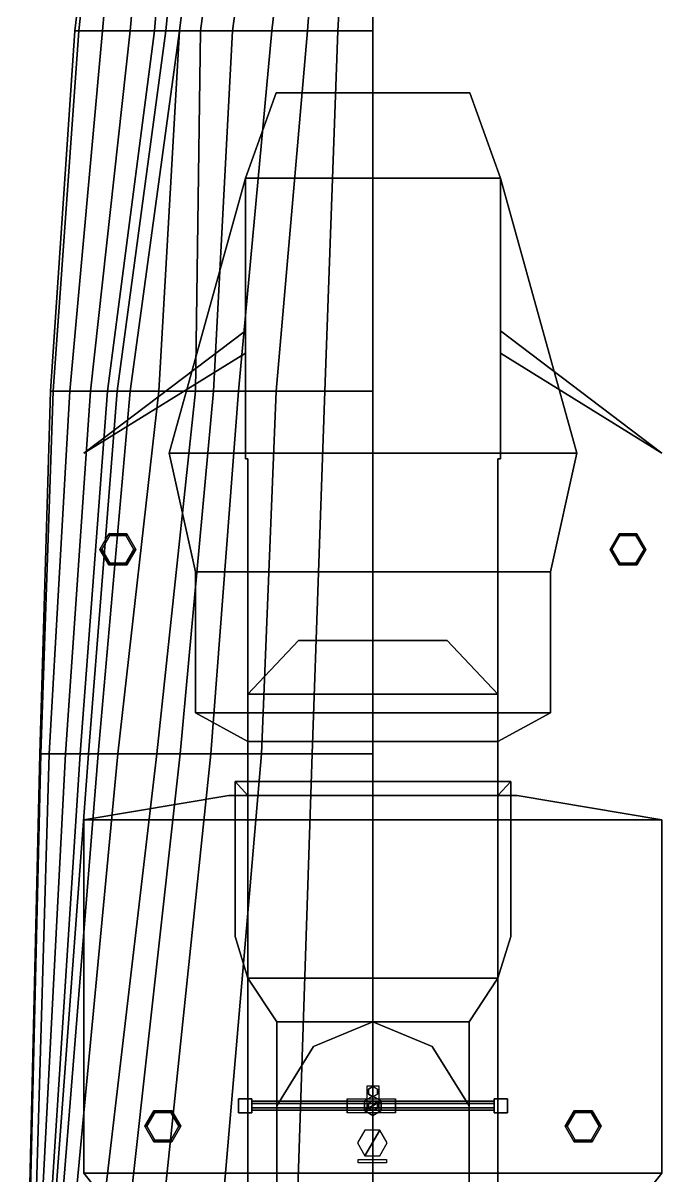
# Model space of a CAD drawing. Extents: x -6 to 6, y -60 to 60.
# Drawn here: x -5.46 to 4.51, y 23.06 to 41.04 of the extents above; entities that cross this region are included whole.
import ezdxf

# ---------------------------------------------------------------- set-up
doc = ezdxf.new("R2010")
doc.units = 0
doc.layers.get('0').update_dxf_attribs({"linetype": 'CONTINUOUS'})

msp = doc.modelspace()

# ---------------------------------------------------------------- linework, layer by layer
for points in [[(0, 40.92, 5.06), (0, 46.63, 5.3), (-3.97, 46.63, 5.26), (-4.65, 40.92, 4.97)], [(-3.97, 46.63, 5.26), (-3.97, 46.63, 5.09), (-4.59, 40.92, 4.85), (-4.65, 40.92, 4.97)], [(-4.59, 40.92, 4.85), (-3.97, 46.63, 5.09), (-3.72, 46.63, 4.72), (-4.22, 40.92, 4.32)], [(-4.22, 40.92, 4.32), (-3.72, 46.63, 4.72), (-3.28, 46.63, 3.81), (-3.79, 40.92, 3.51)], [(-3.79, 40.92, 3.51), (-3.28, 46.63, 3.81), (-2.94, 46.63, 3.11), (-3.41, 40.92, 2.57)], [(-3.41, 40.92, 2.57), (-2.94, 46.63, 3.11), (-2.68, 46.63, 2.51), (-3.23, 40.92, 2.02)], [(-3.23, 40.92, 2.02), (-2.68, 46.63, 2.51), (-2.32, 46.63, 1.36), (-3.02, 40.92, 1.24)], [(-3.02, 40.92, 1.24), (-2.32, 46.63, 1.36), (-1.92, 46.63, -0.35), (-2.69, 40.92, -0.5)], [(-2.69, 40.92, -0.5), (-1.92, 46.63, -0.35), (-1.4, 46.63, -2.24), (-2.19, 40.92, -1.99)], [(-2.19, 40.92, -1.99), (-1.4, 46.63, -2.24), (-0.92, 46.63, -3.34), (-1.58, 40.92, -3.03)], [(-1.58, 40.92, -3.03), (-0.92, 46.63, -3.34), (-0.6, 46.63, -3.77), (-1.02, 40.92, -3.61)], [(-1.02, 40.92, -3.61), (-0.6, 46.63, -3.77), (-0.22, 46.63, -4.07), (-0.55, 40.92, -3.93)], [(-0.55, 40.92, -3.93), (-0.22, 46.63, -4.07), (0, 46.63, -4.1), (0, 40.92, -4.05)], [(0, 35.3, 5.03), (0, 40.92, 5.06), (-4.65, 40.92, 4.97), (-5.03, 35.3, 4.92)], [(-4.65, 40.92, 4.97), (-4.59, 40.92, 4.85), (-4.99, 35.3, 4.82), (-5.03, 35.3, 4.92)], [(-4.99, 35.3, 4.82), (-4.59, 40.92, 4.85), (-4.22, 40.92, 4.32), (-4.73, 35.3, 4.29)], [(-4.73, 35.3, 4.29), (-4.22, 40.92, 4.32), (-3.79, 40.92, 3.51), (-4.41, 35.3, 3.48)], [(-4.41, 35.3, 3.48), (-3.79, 40.92, 3.51), (-3.41, 40.92, 2.57), (-4.14, 35.3, 2.54)], [(-4.14, 35.3, 2.54), (-3.41, 40.92, 2.57), (-3.23, 40.92, 2.02), (-3.99, 35.3, 1.99)], [(-3.99, 35.3, 1.99), (-3.23, 40.92, 2.02), (-3.02, 40.92, 1.24), (-3.79, 35.3, 1.21)], [(-3.79, 35.3, 1.21), (-3.02, 40.92, 1.24), (-3.02, 40.92, 1.24), (-3.34, 35.3, -0.53)], [(-3.34, 35.3, -0.53), (-3.02, 40.92, 1.24), (-2.69, 40.92, -0.5), (-2.77, 35.3, -2.02)], [(-2.77, 35.3, -2.02), (-2.69, 40.92, -0.5), (-2.19, 40.92, -1.99), (-2.49, 35.3, -2.54)], [(-2.49, 35.3, -2.54), (-2.19, 40.92, -1.99), (-1.58, 40.92, -3.03), (-2.1, 35.3, -3.06)], [(-2.1, 35.3, -3.06), (-1.58, 40.92, -3.03), (-1.02, 40.92, -3.61), (-1.51, 35.3, -3.59)], [(-1.51, 35.3, -3.59), (-1.02, 40.92, -3.61), (-0.55, 40.92, -3.93), (-0.75, 35.3, -3.93)], [(-0.75, 35.3, -3.93), (-0.55, 40.92, -3.93), (0, 40.92, -4.05), (0, 35.3, -4)], [(1.99, 38.62, 7.15), (1.51, 39.95, 7.73), (-1.51, 39.95, 7.73), (-1.99, 38.62, 7.15)], [(-1.99, 38.62, 7.15), (-1.51, 39.95, 7.73), (1.51, 39.95, 7.73), (1.99, 38.62, 7.15)], [(-1.99, 38.62, 7.15), (-3.18, 34.33, 7.15), (3.18, 34.33, 7.15), (1.99, 38.62, 7.15)], [(1.99, 38.62, 7.15), (3.18, 34.33, 7.15), (-3.18, 34.33, 7.15), (-1.99, 38.62, 7.15)], [(-1.99, 38.62, 7.15), (-1.99, 38.62, 5.01), (-1.99, 34.24, 5.01), (-1.99, 34.24, 7.15)], [(1.99, 38.62, 7.15), (1.99, 38.62, 5.01), (-1.99, 38.62, 5.01), (-1.99, 38.62, 7.15)], [(1.99, 34.24, 5.01), (1.99, 38.62, 5.01), (1.99, 38.62, 7.15), (1.99, 34.24, 7.15)], [(-4.51, 34.33, 5.03), (-4.51, 34.33, 5.3), (-1.99, 36.24, 5.69), (-1.99, 35.89, 5.03)], [(-1.99, 35.89, 5.03), (-1.99, 36.24, 5.69), (-4.51, 34.33, 5.3), (-4.51, 34.33, 5.03)], [(1.99, 35.89, 5.03), (1.99, 36.24, 5.69), (4.51, 34.33, 5.3), (4.51, 34.33, 5.03)], [(4.51, 34.33, 5.03), (4.51, 34.33, 5.3), (1.99, 36.24, 5.69), (1.99, 35.89, 5.03)], [(0, 29.64, 5.08), (0, 35.3, 5.03), (-5.03, 35.3, 4.92), (-5.2, 29.64, 4.89)], [(-5.03, 35.3, 4.92), (-4.99, 35.3, 4.82), (-5.18, 29.64, 4.8), (-5.2, 29.64, 4.89)], [(-5.18, 29.64, 4.8), (-4.99, 35.3, 4.82), (-4.73, 35.3, 4.29), (-5.05, 29.64, 4.34)], [(-5.05, 29.64, 4.34), (-4.73, 35.3, 4.29), (-4.41, 35.3, 3.48), (-4.8, 29.64, 3.53)], [(-4.8, 29.64, 3.53), (-4.41, 35.3, 3.48), (-4.14, 35.3, 2.54), (-4.57, 29.64, 2.59)], [(-4.57, 29.64, 2.59), (-4.14, 35.3, 2.54), (-3.99, 35.3, 1.99), (-4.44, 29.64, 2.04)], [(-4.44, 29.64, 2.04), (-3.99, 35.3, 1.99), (-3.79, 35.3, 1.21), (-4.29, 29.64, 1.26)], [(-4.29, 29.64, 1.26), (-3.79, 35.3, 1.21), (-3.34, 35.3, -0.53), (-3.98, 29.64, -0.48)], [(-3.98, 29.64, -0.48), (-3.34, 35.3, -0.53), (-2.77, 35.3, -2.02), (-3.37, 29.64, -1.97)], [(-3.37, 29.64, -1.97), (-2.77, 35.3, -2.02), (-2.49, 35.3, -2.54), (-3.01, 29.64, -2.49)], [(-3.01, 29.64, -2.49), (-2.49, 35.3, -2.54), (-2.1, 35.3, -3.06), (-2.53, 29.64, -3.01)], [(-2.53, 29.64, -3.01), (-2.1, 35.3, -3.06), (-1.51, 35.3, -3.59), (-1.74, 29.64, -3.54)], [(-1.74, 29.64, -3.54), (-1.51, 35.3, -3.59), (-0.75, 35.3, -3.93), (-0.95, 29.64, -3.83)], [(-0.95, 29.64, -3.83), (-0.75, 35.3, -3.93), (0, 35.3, -4), (0, 29.64, -3.95)], [(3.18, 34.33, 7.15), (2.77, 32.48, 7.15), (-2.77, 32.48, 7.15), (-3.18, 34.33, 7.15)], [(-3.18, 34.33, 7.15), (-2.77, 32.48, 7.15), (2.77, 32.48, 7.15), (3.18, 34.33, 7.15)], [(-1.99, 34.24, 7.15), (-1.99, 34.24, 5.01), (-1.95, 34.24, 5.01), (-1.95, 34.24, 7.15)], [(-1.95, 34.24, 7.15), (-1.95, 34.24, 5.01), (-1.95, 28.99, 5.04), (-1.95, 28.99, 7.15)], [(1.95, 34.24, 7.15), (1.95, 34.24, 5.01), (1.99, 34.24, 5.01), (1.99, 34.24, 7.15)], [(1.95, 28.99, 5.04), (1.95, 34.24, 5.01), (1.95, 34.24, 7.15), (1.95, 28.99, 7.15)], [(-4.12, 33.072, 5.04), (-4.26, 32.83, 5.04), (-4.26, 32.83, 5.09), (-4.12, 33.072, 5.09)], [(-4.23, 32.83, 5.12), (-4.105, 33.047, 5.12), (-4.12, 33.072, 5.09), (-4.26, 32.83, 5.09)], [(-4.105, 33.047, 5.12), (-4.23, 32.83, 5.12), (-4.23, 32.83, 5.91), (-4.105, 33.047, 5.91)], [(-3.84, 33.072, 5.04), (-4.12, 33.072, 5.04), (-4.12, 33.072, 5.09), (-3.84, 33.072, 5.09)], [(-4.105, 33.047, 5.12), (-3.855, 33.047, 5.12), (-3.84, 33.072, 5.09), (-4.12, 33.072, 5.09)], [(-3.855, 33.047, 5.12), (-4.105, 33.047, 5.12), (-4.105, 33.047, 5.91), (-3.855, 33.047, 5.91)], [(-3.855, 33.047, 5.12), (-3.73, 32.83, 5.12), (-3.7, 32.83, 5.09), (-3.84, 33.072, 5.09)], [(-3.73, 32.83, 5.12), (-3.855, 33.047, 5.12), (-3.855, 33.047, 5.91), (-3.73, 32.83, 5.91)], [(-3.7, 32.83, 5.04), (-3.84, 33.072, 5.04), (-3.84, 33.072, 5.09), (-3.7, 32.83, 5.09)], [(3.73, 32.83, 5.12), (3.855, 33.047, 5.12), (3.84, 33.072, 5.09), (3.7, 32.83, 5.09)], [(3.84, 33.072, 5.04), (3.7, 32.83, 5.04), (3.7, 32.83, 5.09), (3.84, 33.072, 5.09)], [(3.855, 33.047, 5.12), (3.73, 32.83, 5.12), (3.73, 32.83, 5.91), (3.855, 33.047, 5.91)], [(3.855, 33.047, 5.12), (4.105, 33.047, 5.12), (4.12, 33.072, 5.09), (3.84, 33.072, 5.09)], [(4.12, 33.072, 5.04), (3.84, 33.072, 5.04), (3.84, 33.072, 5.09), (4.12, 33.072, 5.09)], [(4.105, 33.047, 5.12), (3.855, 33.047, 5.12), (3.855, 33.047, 5.91), (4.105, 33.047, 5.91)], [(4.105, 33.047, 5.12), (4.23, 32.83, 5.12), (4.26, 32.83, 5.09), (4.12, 33.072, 5.09)], [(4.23, 32.83, 5.12), (4.105, 33.047, 5.12), (4.105, 33.047, 5.91), (4.23, 32.83, 5.91)], [(4.26, 32.83, 5.04), (4.12, 33.072, 5.04), (4.12, 33.072, 5.09), (4.26, 32.83, 5.09)], [(-4.26, 32.83, 5.04), (-4.12, 32.588, 5.04), (-4.12, 32.588, 5.09), (-4.26, 32.83, 5.09)], [(-4.105, 32.613, 5.12), (-4.23, 32.83, 5.12), (-4.26, 32.83, 5.09), (-4.12, 32.588, 5.09)], [(-4.23, 32.83, 5.12), (-4.105, 32.613, 5.12), (-4.105, 32.613, 5.91), (-4.23, 32.83, 5.91)], [(-3.855, 32.613, 5.12), (-3.73, 32.83, 5.12), (-3.73, 32.83, 5.91), (-3.855, 32.613, 5.91)], [(-3.73, 32.83, 5.12), (-3.855, 32.613, 5.12), (-3.84, 32.588, 5.09), (-3.7, 32.83, 5.09)], [(-3.84, 32.588, 5.04), (-3.7, 32.83, 5.04), (-3.7, 32.83, 5.09), (-3.84, 32.588, 5.09)], [(3.855, 32.613, 5.12), (3.73, 32.83, 5.12), (3.7, 32.83, 5.09), (3.84, 32.588, 5.09)], [(3.7, 32.83, 5.04), (3.84, 32.588, 5.04), (3.84, 32.588, 5.09), (3.7, 32.83, 5.09)], [(3.73, 32.83, 5.12), (3.855, 32.613, 5.12), (3.855, 32.613, 5.91), (3.73, 32.83, 5.91)], [(4.105, 32.613, 5.12), (4.23, 32.83, 5.12), (4.23, 32.83, 5.91), (4.105, 32.613, 5.91)], [(4.23, 32.83, 5.12), (4.105, 32.613, 5.12), (4.12, 32.588, 5.09), (4.26, 32.83, 5.09)], [(4.12, 32.588, 5.04), (4.26, 32.83, 5.04), (4.26, 32.83, 5.09), (4.12, 32.588, 5.09)], [(-3.855, 32.613, 5.12), (-4.105, 32.613, 5.12), (-4.12, 32.588, 5.09), (-3.84, 32.588, 5.09)], [(-4.12, 32.588, 5.04), (-3.84, 32.588, 5.04), (-3.84, 32.588, 5.09), (-4.12, 32.588, 5.09)], [(-4.105, 32.613, 5.12), (-3.855, 32.613, 5.12), (-3.855, 32.613, 5.91), (-4.105, 32.613, 5.91)], [(4.105, 32.613, 5.12), (3.855, 32.613, 5.12), (3.84, 32.588, 5.09), (4.12, 32.588, 5.09)], [(3.84, 32.588, 5.04), (4.12, 32.588, 5.04), (4.12, 32.588, 5.09), (3.84, 32.588, 5.09)], [(3.855, 32.613, 5.12), (4.105, 32.613, 5.12), (4.105, 32.613, 5.91), (3.855, 32.613, 5.91)], [(-2.77, 32.48, 7.15), (-2.77, 30.28, 7.15), (2.77, 30.28, 7.15), (2.77, 32.48, 7.15)], [(2.77, 32.48, 7.15), (2.77, 30.28, 7.15), (-2.77, 30.28, 7.15), (-2.77, 32.48, 7.15)], [(1.95, 30.57, 9.27), (1.16, 31.41, 9.27), (-1.16, 31.41, 9.27), (-1.95, 30.57, 9.27)], [(-1.16, 31.41, 9.27), (-1.16, 31.41, 7.15), (-1.95, 30.57, 7.15), (-1.95, 30.57, 9.27)], [(1.16, 31.41, 9.27), (1.16, 31.41, 7.15), (-1.16, 31.41, 7.15), (-1.16, 31.41, 9.27)], [(1.95, 30.57, 7.15), (1.16, 31.41, 7.15), (1.16, 31.41, 9.27), (1.95, 30.57, 9.27)], [(1.95, 28.99, 9.48), (1.95, 30.57, 9.27), (-1.95, 30.57, 9.27), (-1.95, 28.99, 9.48)], [(-1.95, 30.57, 9.27), (-1.95, 30.57, 7.15), (-1.95, 28.99, 7.15), (-1.95, 28.99, 9.48)], [(1.95, 28.99, 7.15), (1.95, 30.57, 7.15), (1.95, 30.57, 9.27), (1.95, 28.99, 9.48)], [(2.77, 30.28, 7.15), (1.95, 29.83, 7.15), (-1.95, 29.83, 7.15), (-2.77, 30.28, 7.15)], [(-2.77, 30.28, 7.15), (-1.95, 29.83, 7.15), (1.95, 29.83, 7.15), (2.77, 30.28, 7.15)], [(0, 18.44, 5.12), (0, 29.64, 5.08), (-5.2, 29.64, 4.89), (-5.46, 18.44, 4.93)], [(-5.2, 29.64, 4.89), (-5.18, 29.64, 4.8), (-5.45, 18.44, 4.84), (-5.46, 18.44, 4.93)], [(-5.45, 18.44, 4.84), (-5.18, 29.64, 4.8), (-5.05, 29.64, 4.34), (-5.38, 18.44, 4.38)], [(-5.38, 18.44, 3.57), (-4.8, 29.64, 3.53), (-4.57, 29.64, 2.59), (-5.29, 18.44, 2.63)], [(-5.38, 18.44, 4.38), (-5.05, 29.64, 4.34), (-4.8, 29.64, 3.53), (-5.38, 18.44, 3.57)], [(-5.29, 18.44, 2.63), (-4.57, 29.64, 2.59), (-4.44, 29.64, 2.04), (-5.27, 18.44, 2.08)], [(-5.27, 18.44, 2.08), (-4.44, 29.64, 2.04), (-4.29, 29.64, 1.26), (-5.19, 18.44, 1.3)], [(-5.19, 18.44, 1.3), (-4.29, 29.64, 1.26), (-3.98, 29.64, -0.48), (-5.04, 18.44, -0.6)], [(-5.04, 18.44, -0.6), (-3.98, 29.64, -0.48), (-3.37, 29.64, -1.97), (-4.69, 18.44, -1.74)], [(-4.69, 18.44, -1.74), (-3.37, 29.64, -1.97), (-3.01, 29.64, -2.49), (-4.25, 18.44, -2.45)], [(-4.25, 18.44, -2.45), (-3.01, 29.64, -2.49), (-2.53, 29.64, -3.01), (-3.7, 18.44, -2.97)], [(-3.7, 18.44, -2.97), (-2.53, 29.64, -3.01), (-1.74, 29.64, -3.54), (-2.7, 18.44, -3.5)], [(-2.7, 18.44, -3.5), (-1.74, 29.64, -3.54), (-0.95, 29.64, -3.83), (-1.32, 18.44, -3.79)], [(-1.32, 18.44, -3.79), (-0.95, 29.64, -3.83), (0, 29.64, -3.95), (0, 18.44, -3.88)], [(-2.15, 29.21, 11.63), (2.15, 29.21, 11.63), (1.95, 28.99, 11.35), (-1.95, 28.99, 11.35)], [(-1.95, 28.99, 11.35), (1.95, 28.99, 11.35), (2.15, 29.21, 11.63), (-2.15, 29.21, 11.63)], [(-2.15, 26.79, 11.63), (-2.15, 29.21, 11.63), (-1.95, 28.99, 11.35), (-1.95, 26.14, 11.35)], [(-1.95, 26.14, 11.35), (-1.95, 28.99, 11.35), (-2.15, 29.21, 11.63), (-2.15, 26.79, 11.63)], [(2.15, 26.79, 11.63), (2.15, 29.21, 11.63), (1.95, 28.99, 11.35), (1.95, 26.14, 11.35)], [(1.95, 26.14, 11.35), (1.95, 28.99, 11.35), (2.15, 29.21, 11.63), (2.15, 26.79, 11.63)], [(2.25, 28.99, 8.02), (4.51, 28.61, 8.02), (-4.51, 28.61, 8.02), (-2.25, 28.99, 8.02)], [(-2.25, 28.99, 8.02), (-4.51, 28.61, 8.02), (4.51, 28.61, 8.02), (2.25, 28.99, 8.02)], [(-2.25, 28.99, 8.02), (-4.51, 28.61, 8.02), (-4.51, 28.61, 9.54), (-2.25, 28.99, 9.54)], [(-2.25, 28.99, 9.54), (-4.51, 28.61, 9.54), (-4.51, 28.61, 8.02), (-2.25, 28.99, 8.02)], [(-1.95, 28.99, 8.02), (-2.25, 28.99, 8.02), (-2.25, 28.99, 9.54), (-1.95, 28.99, 9.54)], [(-1.95, 28.99, 9.54), (-2.25, 28.99, 9.54), (-2.25, 28.99, 8.02), (-1.95, 28.99, 8.02)], [(-1.95, 28.99, 8.02), (-1.95, 28.99, 5.04), (-1.95, 19.97, 5.04), (-1.95, 19.97, 8.02)], [(-1.95, 28.99, 10.46), (-1.95, 28.99, 8.02), (-1.95, 26.14, 8.02), (-1.95, 26.14, 10.46)], [(1.95, 26.14, 10.46), (1.95, 28.99, 10.46), (-1.95, 28.99, 10.46), (-1.95, 26.14, 10.46)], [(1.95, 28.99, 10.46), (1.95, 28.99, 9.48), (-1.95, 28.99, 9.48), (-1.95, 28.99, 10.46)], [(-1.95, 26.14, 10.46), (-1.95, 28.99, 10.46), (-1.95, 28.99, 11.35), (-1.95, 26.14, 11.35)], [(-1.95, 26.14, 11.35), (-1.95, 28.99, 11.35), (-1.95, 28.99, 10.46), (-1.95, 26.14, 10.46)], [(-1.95, 28.99, 11.35), (1.95, 28.99, 11.35), (1.95, 28.99, 10.46), (-1.95, 28.99, 10.46)], [(-1.95, 28.99, 10.46), (1.95, 28.99, 10.46), (1.95, 28.99, 11.35), (-1.95, 28.99, 11.35)], [(1.95, 19.97, 5.04), (1.95, 28.99, 5.04), (1.95, 28.99, 8.02), (1.95, 19.97, 8.02)], [(1.95, 26.14, 8.02), (1.95, 28.99, 8.02), (1.95, 28.99, 10.46), (1.95, 26.14, 10.46)], [(1.95, 26.14, 11.35), (1.95, 28.99, 11.35), (1.95, 28.99, 10.46), (1.95, 26.14, 10.46)], [(1.95, 26.14, 10.46), (1.95, 28.99, 10.46), (1.95, 28.99, 11.35), (1.95, 26.14, 11.35)], [(1.95, 28.99, 8.02), (2.25, 28.99, 8.02), (2.25, 28.99, 9.54), (1.95, 28.99, 9.54)], [(1.95, 28.99, 9.54), (2.25, 28.99, 9.54), (2.25, 28.99, 8.02), (1.95, 28.99, 8.02)], [(2.25, 28.99, 9.54), (4.51, 28.61, 9.54), (4.51, 28.61, 8.02), (2.25, 28.99, 8.02)], [(2.25, 28.99, 8.02), (4.51, 28.61, 8.02), (4.51, 28.61, 9.54), (2.25, 28.99, 9.54)], [(4.51, 28.61, 8.02), (4.51, 23.1, 8.02), (-4.51, 23.1, 8.02), (-4.51, 28.61, 8.02)], [(-4.51, 28.61, 8.02), (-4.51, 23.1, 8.02), (4.51, 23.1, 8.02), (4.51, 28.61, 8.02)], [(-4.51, 23.1, 8.02), (-4.51, 28.61, 8.02), (-4.51, 28.61, 9.54), (-4.51, 23.1, 9.54)], [(-4.51, 23.1, 9.54), (-4.51, 28.61, 9.54), (-4.51, 28.61, 8.02), (-4.51, 23.1, 8.02)], [(4.51, 23.1, 9.54), (4.51, 28.61, 9.54), (4.51, 28.61, 8.02), (4.51, 23.1, 8.02)], [(4.51, 23.1, 8.02), (4.51, 28.61, 8.02), (4.51, 28.61, 9.54), (4.51, 23.1, 9.54)], [(-4.51, 28.13, 5.08), (-4.51, 28.3, 5.08), (-4.51, 28.3, 8.02), (-4.51, 28.13, 8.02)], [(-4.51, 28.13, 8.02), (-4.51, 28.3, 8.02), (-4.51, 28.3, 5.08), (-4.51, 28.13, 5.08)], [(-4.51, 28.13, 8.02), (-4.51, 28.3, 8.02), (-4.51, 25.84, 5.09), (-4.51, 25.67, 5.09)], [(-4.51, 25.67, 5.09), (-4.51, 25.84, 5.09), (-4.51, 28.3, 8.02), (-4.51, 28.13, 8.02)], [(4.51, 28.13, 8.02), (4.51, 28.3, 8.02), (4.51, 25.84, 5.09), (4.51, 25.67, 5.09)], [(4.51, 25.67, 5.09), (4.51, 25.84, 5.09), (4.51, 28.3, 8.02), (4.51, 28.13, 8.02)], [(4.51, 28.13, 8.02), (4.51, 28.3, 8.02), (4.51, 28.3, 5.08), (4.51, 28.13, 5.08)], [(4.51, 28.13, 5.08), (4.51, 28.3, 5.08), (4.51, 28.3, 8.02), (4.51, 28.13, 8.02)], [(1.5, 25.46, 10.46), (1.95, 26.14, 10.46), (-1.95, 26.14, 10.46), (-1.5, 25.46, 10.46)], [(-1.95, 26.14, 10.46), (-1.95, 26.14, 8.02), (-1.5, 25.46, 8.02), (-1.5, 25.46, 10.46)], [(-1.5, 25.46, 11.35), (-1.95, 26.14, 11.35), (-1.95, 26.14, 10.46), (-1.5, 25.46, 10.46)], [(-1.5, 25.46, 10.46), (-1.95, 26.14, 10.46), (-1.95, 26.14, 11.35), (-1.5, 25.46, 11.35)], [(1.5, 25.46, 8.02), (1.95, 26.14, 8.02), (1.95, 26.14, 10.46), (1.5, 25.46, 10.46)], [(1.5, 25.46, 11.35), (1.95, 26.14, 11.35), (1.95, 26.14, 10.46), (1.5, 25.46, 10.46)], [(1.5, 25.46, 10.46), (1.95, 26.14, 10.46), (1.95, 26.14, 11.35), (1.5, 25.46, 11.35)], [(-4.51, 25.67, 8.02), (-4.51, 25.84, 8.02), (-4.51, 25.84, 5.09), (-4.51, 25.67, 5.09)], [(-4.51, 25.67, 5.09), (-4.51, 25.84, 5.09), (-4.51, 25.84, 8.02), (-4.51, 25.67, 8.02)], [(-4.51, 23.27, 8.02), (-4.51, 23.1, 8.02), (-4.51, 25.67, 5.09), (-4.51, 25.84, 5.09)], [(-4.51, 25.84, 5.09), (-4.51, 25.67, 5.09), (-4.51, 23.1, 8.02), (-4.51, 23.27, 8.02)], [(4.51, 23.27, 8.02), (4.51, 23.1, 8.02), (4.51, 25.67, 5.09), (4.51, 25.84, 5.09)], [(4.51, 25.84, 5.09), (4.51, 25.67, 5.09), (4.51, 23.1, 8.02), (4.51, 23.27, 8.02)], [(4.51, 25.67, 8.02), (4.51, 25.84, 8.02), (4.51, 25.84, 5.09), (4.51, 25.67, 5.09)], [(4.51, 25.67, 5.09), (4.51, 25.84, 5.09), (4.51, 25.84, 8.02), (4.51, 25.67, 8.02)], [(1.5, 19.88, 10.46), (1.5, 25.46, 10.46), (-1.5, 25.46, 10.46), (-1.5, 19.88, 10.46)], [(-1.5, 25.46, 10.46), (-1.5, 25.46, 8.02), (-1.5, 19.88, 8.02), (-1.5, 19.88, 10.46)], [(-1.5, 24.15, 10.46), (-1.5, 25.46, 10.46), (-1.5, 25.46, 11.35), (-1.5, 24.15, 11.35)], [(-1.5, 24.15, 11.35), (-1.5, 25.46, 11.35), (-1.5, 25.46, 10.46), (-1.5, 24.15, 10.46)], [(-0.926, 25.076, 12.2), (0, 25.46, 12.2), (0, 25.46, 10.46), (-0.926, 25.076, 10.46)], [(-0.926, 25.076, 10.46), (0, 25.46, 10.46), (0, 25.46, 12.2), (-0.926, 25.076, 12.2)], [(0, 25.46, 10.46), (0.926, 25.076, 10.46), (0.926, 25.076, 12.2), (0, 25.46, 12.2)], [(0, 25.46, 12.2), (0.926, 25.076, 12.2), (0.926, 25.076, 10.46), (0, 25.46, 10.46)], [(1.5, 19.88, 8.02), (1.5, 25.46, 8.02), (1.5, 25.46, 10.46), (1.5, 19.88, 10.46)], [(1.5, 24.15, 10.46), (1.5, 25.46, 10.46), (1.5, 25.46, 11.35), (1.5, 24.15, 11.35)], [(1.5, 24.15, 11.35), (1.5, 25.46, 11.35), (1.5, 25.46, 10.46), (1.5, 24.15, 10.46)], [(-1.5, 24.15, 10.46), (-0.926, 25.076, 10.46), (-0.926, 25.076, 12.2), (-1.5, 24.15, 12.2)], [(-1.5, 24.15, 12.2), (-0.926, 25.076, 12.2), (-0.926, 25.076, 10.46), (-1.5, 24.15, 10.46)], [(0.926, 25.076, 12.2), (1.5, 24.15, 12.2), (1.5, 24.15, 10.46), (0.926, 25.076, 10.46)], [(0.926, 25.076, 10.46), (1.5, 24.15, 10.46), (1.5, 24.15, 12.2), (0.926, 25.076, 12.2)], [(-0.09, 24.46, 12.05), (0.09, 24.46, 12.05), (0.09, 24.04, 12.05), (-0.09, 24.04, 12.05)], [(-0.09, 24.46, 11.84), (0.09, 24.46, 11.84), (0.09, 24.04, 11.84), (-0.09, 24.04, 11.84)], [(-0.13, 24.075, 11.42), (0.13, 24.225, 11.42), (0, 24.3, 11.42), (-0.13, 24.225, 11.42)], [(0, 24.3, 10.46), (-0.13, 24.225, 10.46), (-0.13, 24.225, 11.42), (0, 24.3, 11.42)], [(0, 24.45, 11.75), (-0.069, 24.41, 11.75), (-0.069, 24.41, 12.16), (0, 24.45, 12.16)], [(-0.069, 24.41, 12.16), (-0.069, 24.33, 12.16), (0, 24.29, 12.16), (0, 24.45, 12.16)], [(-0.069, 24.33, 11.75), (-0.069, 24.41, 11.75), (0, 24.45, 11.75), (0, 24.29, 11.75)], [(-0.069, 24.41, 11.75), (-0.069, 24.33, 11.75), (-0.069, 24.33, 12.16), (-0.069, 24.41, 12.16)], [(-0.069, 24.33, 11.75), (0, 24.29, 11.75), (0, 24.29, 12.16), (-0.069, 24.33, 12.16)], [(0.069, 24.41, 11.75), (0, 24.45, 11.75), (0, 24.45, 12.16), (0.069, 24.41, 12.16)], [(0, 24.45, 12.16), (0, 24.29, 12.16), (0.069, 24.33, 12.16), (0.069, 24.41, 12.16)], [(0, 24.29, 11.75), (0, 24.45, 11.75), (0.069, 24.41, 11.75), (0.069, 24.33, 11.75)], [(0, 24.29, 11.75), (0.069, 24.33, 11.75), (0.069, 24.33, 12.16), (0, 24.29, 12.16)], [(0.13, 24.225, 10.46), (0, 24.3, 10.46), (0, 24.3, 11.42), (0.13, 24.225, 11.42)], [(0.069, 24.33, 11.75), (0.069, 24.41, 11.75), (0.069, 24.41, 12.16), (0.069, 24.33, 12.16)], [(-2.1, 24.26, 12.62), (-1.89, 24.26, 12.62), (-1.89, 24.26, 12.4), (-2.1, 24.26, 12.4)], [(-2.1, 24.26, 12.4), (-1.89, 24.26, 12.4), (-1.89, 24.04, 12.4), (-2.1, 24.04, 12.4)], [(-1.89, 24.04, 12.62), (-1.89, 24.26, 12.62), (-2.1, 24.26, 12.62), (-2.1, 24.04, 12.62)], [(-2.1, 24.04, 12.62), (-2.1, 24.26, 12.62), (-2.1, 24.26, 12.4), (-2.1, 24.04, 12.4)], [(-1.89, 24.04, 12.4), (-1.89, 24.26, 12.4), (-1.89, 24.26, 12.62), (-1.89, 24.04, 12.62)], [(-1.89, 24.22, 12.51), (-1.89, 24.185, 12.571), (1.89, 24.185, 12.571), (1.89, 24.22, 12.51)], [(-1.89, 24.185, 12.449), (-1.89, 24.22, 12.51), (1.89, 24.22, 12.51), (1.89, 24.185, 12.449)], [(-1.89, 24.185, 12.571), (-1.89, 24.115, 12.571), (1.89, 24.115, 12.571), (1.89, 24.185, 12.571)], [(-1.89, 24.115, 12.449), (-1.89, 24.185, 12.449), (1.89, 24.185, 12.449), (1.89, 24.115, 12.449)], [(-1.89, 24.115, 12.571), (-1.89, 24.08, 12.51), (1.89, 24.08, 12.51), (1.89, 24.115, 12.571)], [(-1.89, 24.08, 12.51), (-1.89, 24.115, 12.449), (1.89, 24.115, 12.449), (1.89, 24.08, 12.51)], [(-1.5, 19.88, 12.2), (-1.5, 24.15, 12.2), (-1.5, 24.15, 10.46), (-1.5, 19.88, 10.46)], [(-1.5, 19.88, 10.46), (-1.5, 24.15, 10.46), (-1.5, 24.15, 12.2), (-1.5, 19.88, 12.2)], [(-0.4, 24.26, 12.22), (0.35, 24.26, 12.22), (0.35, 24.04, 12.22), (-0.4, 24.04, 12.22)], [(-0.4, 24.26, 12.22), (-0.4, 24.26, 12.67), (-0.4, 24.04, 12.67), (-0.4, 24.04, 12.22)], [(0, 24, 11.42), (0.13, 24.075, 11.42), (0.13, 24.225, 11.42), (-0.13, 24.075, 11.42)], [(-0.13, 24.225, 10.46), (-0.13, 24.075, 10.46), (-0.13, 24.075, 11.42), (-0.13, 24.225, 11.42)], [(0, 24.23, 11.42), (-0.069, 24.19, 11.42), (-0.069, 24.19, 12.22), (0, 24.23, 12.22)], [(-0.069, 24.19, 11.42), (-0.069, 24.11, 11.42), (-0.069, 24.11, 12.22), (-0.069, 24.19, 12.22)], [(-0.069, 24.11, 11.42), (0, 24.07, 11.42), (0, 24.07, 12.22), (-0.069, 24.11, 12.22)], [(0.069, 24.19, 11.42), (0, 24.23, 11.42), (0, 24.23, 12.22), (0.069, 24.19, 12.22)], [(0, 24.07, 11.42), (0.069, 24.11, 11.42), (0.069, 24.11, 12.22), (0, 24.07, 12.22)], [(0.069, 24.11, 11.42), (0.069, 24.19, 11.42), (0.069, 24.19, 12.22), (0.069, 24.11, 12.22)], [(0.13, 24.075, 10.46), (0.13, 24.225, 10.46), (0.13, 24.225, 11.42), (0.13, 24.075, 11.42)], [(0.35, 24.26, 12.22), (0.35, 24.26, 12.67), (0.35, 24.04, 12.67), (0.35, 24.04, 12.22)], [(1.5, 19.88, 10.46), (1.5, 24.15, 10.46), (1.5, 24.15, 12.2), (1.5, 19.88, 12.2)], [(1.5, 19.88, 12.2), (1.5, 24.15, 12.2), (1.5, 24.15, 10.46), (1.5, 19.88, 10.46)], [(1.89, 24.26, 12.62), (2.1, 24.26, 12.62), (2.1, 24.26, 12.4), (1.89, 24.26, 12.4)], [(2.1, 24.04, 12.62), (2.1, 24.26, 12.62), (1.89, 24.26, 12.62), (1.89, 24.04, 12.62)], [(1.89, 24.04, 12.62), (1.89, 24.26, 12.62), (1.89, 24.26, 12.4), (1.89, 24.04, 12.4)], [(1.89, 24.26, 12.4), (2.1, 24.26, 12.4), (2.1, 24.04, 12.4), (1.89, 24.04, 12.4)], [(2.1, 24.04, 12.4), (2.1, 24.26, 12.4), (2.1, 24.26, 12.62), (2.1, 24.04, 12.62)], [(-3.53, 23.83, 8.1), (-3.405, 24.047, 8.1), (-3.42, 24.072, 8.07), (-3.56, 23.83, 8.07)], [(-3.42, 24.072, 8.02), (-3.56, 23.83, 8.02), (-3.56, 23.83, 8.07), (-3.42, 24.072, 8.07)], [(-3.405, 24.047, 8.1), (-3.53, 23.83, 8.1), (-3.53, 23.83, 9.28), (-3.405, 24.047, 9.28)], [(-3.405, 24.047, 8.1), (-3.155, 24.047, 8.1), (-3.14, 24.072, 8.07), (-3.42, 24.072, 8.07)], [(-3.14, 24.072, 8.02), (-3.42, 24.072, 8.02), (-3.42, 24.072, 8.07), (-3.14, 24.072, 8.07)], [(-3.155, 24.047, 8.1), (-3.405, 24.047, 8.1), (-3.405, 24.047, 9.28), (-3.155, 24.047, 9.28)], [(-3.155, 24.047, 8.1), (-3.03, 23.83, 8.1), (-3, 23.83, 8.07), (-3.14, 24.072, 8.07)], [(-3.03, 23.83, 8.1), (-3.155, 24.047, 8.1), (-3.155, 24.047, 9.28), (-3.03, 23.83, 9.28)], [(-3, 23.83, 8.02), (-3.14, 24.072, 8.02), (-3.14, 24.072, 8.07), (-3, 23.83, 8.07)], [(-2.1, 24.04, 12.4), (-1.89, 24.04, 12.4), (-1.89, 24.04, 12.62), (-2.1, 24.04, 12.62)], [(-0.13, 24.075, 10.46), (0, 24, 10.46), (0, 24, 11.42), (-0.13, 24.075, 11.42)], [(0, 24, 10.46), (0.13, 24.075, 10.46), (0.13, 24.075, 11.42), (0, 24, 11.42)], [(0, 24.07, 11.57), (0, 23.98, 11.57), (0, 23.98, 11.5), (0, 24.07, 11.5)], [(0, 23.98, 11.57), (0, 23.65, 11.68), (0, 23.56, 11.68), (0, 23.98, 11.5)], [(1.89, 24.04, 12.4), (2.1, 24.04, 12.4), (2.1, 24.04, 12.62), (1.89, 24.04, 12.62)], [(3.14, 24.072, 8.02), (3, 23.83, 8.02), (3, 23.83, 8.07), (3.14, 24.072, 8.07)], [(3.03, 23.83, 8.1), (3.155, 24.047, 8.1), (3.14, 24.072, 8.07), (3, 23.83, 8.07)], [(3.155, 24.047, 8.1), (3.03, 23.83, 8.1), (3.03, 23.83, 9.28), (3.155, 24.047, 9.28)], [(3.42, 24.072, 8.02), (3.14, 24.072, 8.02), (3.14, 24.072, 8.07), (3.42, 24.072, 8.07)], [(3.155, 24.047, 8.1), (3.405, 24.047, 8.1), (3.42, 24.072, 8.07), (3.14, 24.072, 8.07)], [(3.405, 24.047, 8.1), (3.155, 24.047, 8.1), (3.155, 24.047, 9.28), (3.405, 24.047, 9.28)], [(3.405, 24.047, 8.1), (3.53, 23.83, 8.1), (3.56, 23.83, 8.07), (3.42, 24.072, 8.07)], [(3.53, 23.83, 8.1), (3.405, 24.047, 8.1), (3.405, 24.047, 9.28), (3.53, 23.83, 9.28)], [(3.56, 23.83, 8.02), (3.42, 24.072, 8.02), (3.42, 24.072, 8.07), (3.56, 23.83, 8.07)], [(-3.405, 23.613, 8.1), (-3.53, 23.83, 8.1), (-3.56, 23.83, 8.07), (-3.42, 23.588, 8.07)], [(-3.56, 23.83, 8.02), (-3.42, 23.588, 8.02), (-3.42, 23.588, 8.07), (-3.56, 23.83, 8.07)], [(-3.53, 23.83, 8.1), (-3.405, 23.613, 8.1), (-3.405, 23.613, 9.28), (-3.53, 23.83, 9.28)], [(-3.155, 23.613, 8.1), (-3.03, 23.83, 8.1), (-3.03, 23.83, 9.28), (-3.155, 23.613, 9.28)], [(-3.03, 23.83, 8.1), (-3.155, 23.613, 8.1), (-3.14, 23.588, 8.07), (-3, 23.83, 8.07)], [(-3.14, 23.588, 8.02), (-3, 23.83, 8.02), (-3, 23.83, 8.07), (-3.14, 23.588, 8.07)], [(-0.125, 23.769, 11.68), (-0.24, 23.57, 11.68), (-0.125, 23.371, 11.68), (0.105, 23.769, 11.68)], [(0.105, 23.769, 11.68), (-0.125, 23.371, 11.68), (0.105, 23.371, 11.68), (0.22, 23.57, 11.68)], [(3, 23.83, 8.02), (3.14, 23.588, 8.02), (3.14, 23.588, 8.07), (3, 23.83, 8.07)], [(3.155, 23.613, 8.1), (3.03, 23.83, 8.1), (3, 23.83, 8.07), (3.14, 23.588, 8.07)], [(3.03, 23.83, 8.1), (3.155, 23.613, 8.1), (3.155, 23.613, 9.28), (3.03, 23.83, 9.28)], [(3.405, 23.613, 8.1), (3.53, 23.83, 8.1), (3.53, 23.83, 9.28), (3.405, 23.613, 9.28)], [(3.53, 23.83, 8.1), (3.405, 23.613, 8.1), (3.42, 23.588, 8.07), (3.56, 23.83, 8.07)], [(3.42, 23.588, 8.02), (3.56, 23.83, 8.02), (3.56, 23.83, 8.07), (3.42, 23.588, 8.07)], [(-3.155, 23.613, 8.1), (-3.405, 23.613, 8.1), (-3.42, 23.588, 8.07), (-3.14, 23.588, 8.07)], [(-3.42, 23.588, 8.02), (-3.14, 23.588, 8.02), (-3.14, 23.588, 8.07), (-3.42, 23.588, 8.07)], [(-3.405, 23.613, 8.1), (-3.155, 23.613, 8.1), (-3.155, 23.613, 9.28), (-3.405, 23.613, 9.28)], [(0, 23.56, 11.68), (0, 23.31, 11.68), (0, 23.27, 11.66), (0, 23.63, 11.65)], [(3.405, 23.613, 8.1), (3.155, 23.613, 8.1), (3.14, 23.588, 8.07), (3.42, 23.588, 8.07)], [(3.14, 23.588, 8.02), (3.42, 23.588, 8.02), (3.42, 23.588, 8.07), (3.14, 23.588, 8.07)], [(3.155, 23.613, 8.1), (3.405, 23.613, 8.1), (3.405, 23.613, 9.28), (3.155, 23.613, 9.28)], [(-4.51, 23.1, 5.1), (-4.51, 23.27, 5.1), (-4.51, 23.27, 8.02), (-4.51, 23.1, 8.02)], [(-4.51, 23.1, 8.02), (-4.51, 23.27, 8.02), (-4.51, 23.27, 5.1), (-4.51, 23.1, 5.1)], [(0.21, 23.26, 12.18), (-0.23, 23.26, 12.18), (-0.23, 23.31, 11.9), (0.21, 23.31, 11.9)], [(0, 23.31, 11.68), (0, 23.31, 11.9), (0, 23.26, 12.18), (0, 23.27, 11.66)], [(4.51, 23.1, 5.1), (4.51, 23.27, 5.1), (4.51, 23.27, 8.02), (4.51, 23.1, 8.02)], [(4.51, 23.1, 8.02), (4.51, 23.27, 8.02), (4.51, 23.27, 5.1), (4.51, 23.1, 5.1)], [(-4.51, 23.1, 8.02), (-2.22, 20.21, 8.02), (2.22, 20.21, 8.02), (4.51, 23.1, 8.02)], [(4.51, 23.1, 8.02), (2.22, 20.21, 8.02), (-2.22, 20.21, 8.02), (-4.51, 23.1, 8.02)], [(-2.22, 20.21, 9.54), (-4.51, 23.1, 9.54), (-4.51, 23.1, 8.02), (-2.22, 20.21, 8.02)], [(-2.22, 20.21, 8.02), (-4.51, 23.1, 8.02), (-4.51, 23.1, 9.54), (-2.22, 20.21, 9.54)], [(2.22, 20.21, 8.02), (4.51, 23.1, 8.02), (4.51, 23.1, 9.54), (2.22, 20.21, 9.54)], [(2.22, 20.21, 9.54), (4.51, 23.1, 9.54), (4.51, 23.1, 8.02), (2.22, 20.21, 8.02)]]:
    msp.add_3dface(points)

doc.saveas('drawing.dxf')
